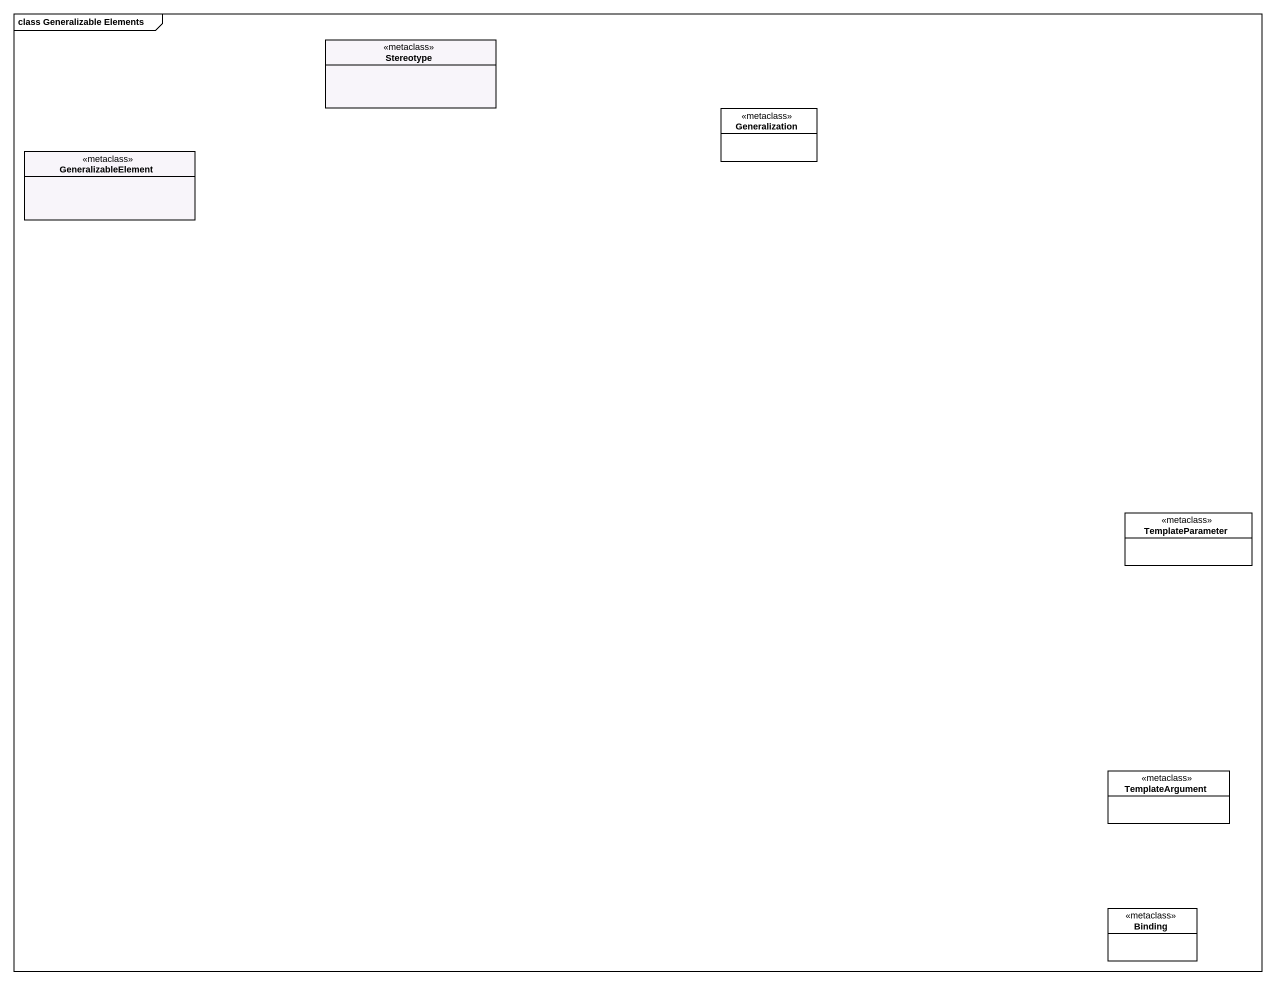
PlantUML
@startuml
mainframe class Generalizable Elements
hide circle
hide empty members
class "Stereotype" as Stereotype_ <<metaclass>> #F8F5FA
class Generalization <<metaclass>> #FFFFFF
class GeneralizableElement <<metaclass>> #F8F5FA
class TemplateParameter <<metaclass>> #FFFFFF
class TemplateArgument <<metaclass>> #FFFFFF
class Binding <<metaclass>> #FFFFFF
@enduml
